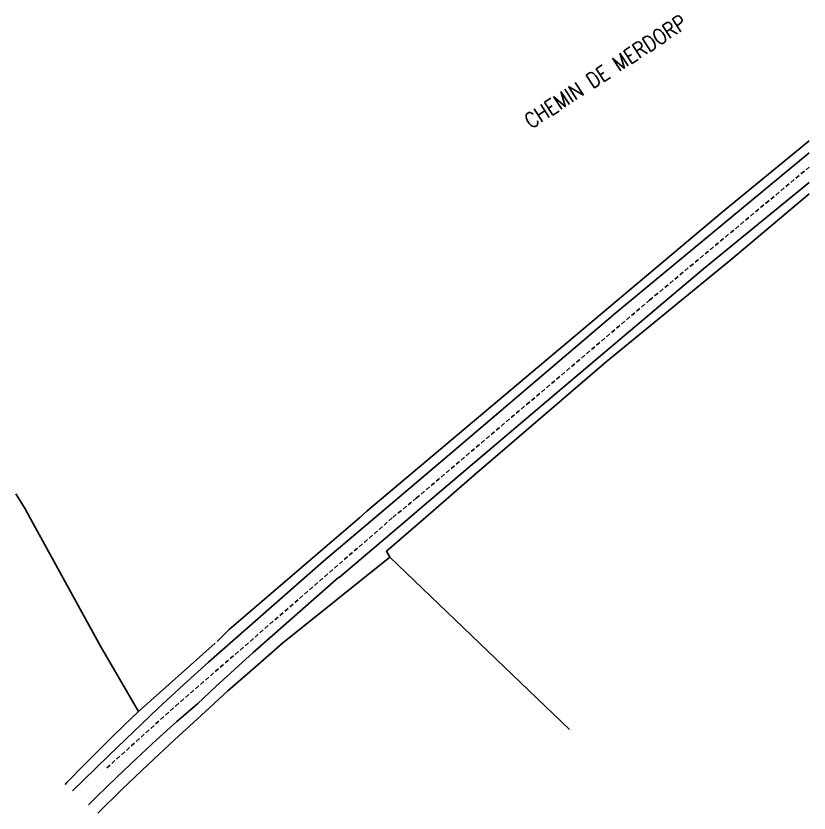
# Model space of a CAD drawing. Header units: millimetres. Extents: x 192000 to 193000, y 147000 to 148000.
# Drawn here: x 192909.5 to 193000, y 147637.2 to 147728.3 of the extents above; entities that cross this region are included whole.
import ezdxf

# ---------------------------------------------------------------- set-up
doc = ezdxf.new("R2010")
doc.units = ezdxf.units.MM
doc.linetypes.add('DASHED', pattern=[0.75, 0.5, -0.25])
for name, color, linetype in [('W0001', 6, 'DASHED'), ('W0008', 7, 'CONTINUOUS'), ('W0330', 7, 'CONTINUOUS'), ('W0989', 7, 'CONTINUOUS')]:
    doc.layers.add(name, color=color, linetype=linetype)
doc.styles.get("Standard").update_dxf_attribs({"font": 'romans.shx', "width": 0.85})

msp = doc.modelspace()

# ---------------------------------------------------------------- linework, layer by layer
at = {"layer": 'W0001'}
for points in [[(192952.502, 147671), (192955.15, 147673.183), (192981.8, 147695.8), (193000, 147710.979)], [(192919.85, 147642.394), (192927.7, 147649.467), (192952.502, 147671)]]:
    msp.add_lwpolyline(points, dxfattribs=at)
at = {"layer": 'W0008'}
for points in [[(192950.467, 147671), (192958.967, 147678.167), (192977.95, 147694.367), (193000, 147712.607)], [(192954.417, 147671), (192956.067, 147672.4), (192972.767, 147686.567), (192987.967, 147699.367), (193000, 147709.237)], [(192944.567, 147666.017), (192950.467, 147671)], [(192946.35, 147664.15), (192954.417, 147671)], [(192915.929, 147639.77), (192917.133, 147640.967), (192920.067, 147643.833), (192922.883, 147646.533), (192925.717, 147649.217), (192928.583, 147651.867), (192931.467, 147654.483), (192944.567, 147666.017)], [(192946.333, 147664.167), (192938.717, 147657.483), (192936.567, 147655.567), (192934.417, 147653.633), (192932.3, 147651.7), (192930.183, 147649.733), (192927.833, 147647.683), (192925.533, 147645.6), (192923.233, 147643.483), (192920.983, 147641.333), (192918.683, 147639.1), (192917.755, 147638.172)]]:
    msp.add_lwpolyline(points, dxfattribs=at)
at = {"layer": 'W0330'}
for points in [[(193000, 147713.982), (192990.067, 147705.85), (192966.85, 147686.3), (192949.533, 147671.7), (192948.717, 147671)], [(192956.217, 147671), (192961.8, 147675.867), (192976.833, 147688.767), (192991.283, 147700.617), (193000, 147707.94)], [(192911.05, 147671), (192910.517, 147671.967), (192909.475, 147673.683)], [(192923.467, 147648.833), (192919.117, 147656.3), (192911.05, 147671)], [(192948.717, 147671), (192933.817, 147658.217), (192932.45, 147656.85)], [(192952.133, 147666.467), (192951.767, 147667.133), (192956.217, 147671)], [(192933.667, 147651.183), (192936.767, 147653.917), (192939.883, 147656.633), (192952.133, 147666.467)], [(192952.133, 147666.467), (192972.659, 147646.791)], [(192915.085, 147640.508), (192915.3, 147640.733), (192917.3, 147642.8), (192918.817, 147644.317), (192920.35, 147645.833), (192921.883, 147647.333), (192923.433, 147648.817), (192932.233, 147656.633)], [(192918.815, 147637.246), (192921.617, 147639.983), (192924.583, 147642.8), (192927.567, 147645.6), (192930.6, 147648.4), (192933.667, 147651.183)]]:
    msp.add_lwpolyline(points, dxfattribs=at)

# ---------------------------------------------------------------- texts
at = {"layer": 'W0989', "insert": (192967.304, 147716.769), "char_height": 1.75, "attachment_point": 1, "rotation": 33.08674}
msp.add_mtext('CHEMIN DE MERDORP\\P ', dxfattribs=at)

doc.saveas('drawing.dxf')
